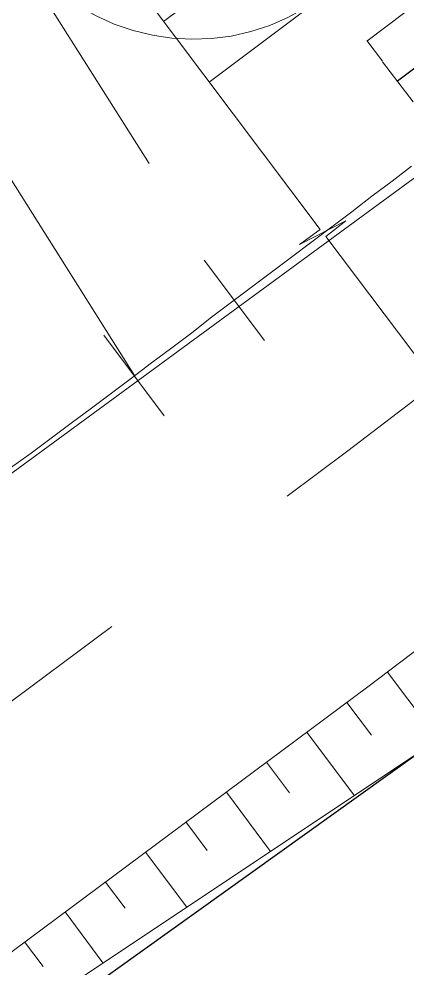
# Model space of a CAD drawing. Header units: metres. Extents: x 536440 to 536837, y 1836560 to 1836836.
# Drawn here: x 536576.83 to 536584.56, y 1836687.98 to 1836706.9 of the extents above; entities that cross this region are included whole.
import ezdxf

# ---------------------------------------------------------------- set-up
doc = ezdxf.new("R2010")
doc.units = ezdxf.units.M
doc.header["$MEASUREMENT"] = 0
doc.linetypes.add('DGN Style 2', pattern=[10.8828, 6.52968, -4.35312])
for name, color, linetype, lineweight in [('Level 2', 1, 'Continuous', 0), ('Level 3', 1, 'Continuous', 0), ('Level 37', 1, 'Continuous', 0), ('Level 38', 1, 'Continuous', 0), ('Level 39', 1, 'Continuous', 0), ('Level 43', 1, 'Continuous', 0), ('Level 5', 1, 'Continuous', 0), ('Level 8', 1, 'Continuous', 0), ('Level 9', 1, 'Continuous', 0)]:
    doc.layers.add(name, color=color, linetype=linetype, lineweight=lineweight)

# ---------------------------------------------------------------- blocks, each defined once
blk = doc.blocks.new('DWGLDR_2')
at = {"layer": 'Level 39', "color": 7, "linetype": 'Continuous', "lineweight": 0, "flags": 128}
blk.add_lwpolyline([(122.9, -167.7), (122.9, -127.7), (-137.1, -127.1)], dxfattribs=at)
at = {"layer": 'Level 39', "color": 7, "linetype": 'Continuous', "lineweight": 0, "extrusion": (0, 0, -1)}
blk.add_solid([(-122.9, -167.7), (-127.5, -149.9), (-118.9, -149.7)], dxfattribs=at)

msp = doc.modelspace()

# ---------------------------------------------------------------- linework, layer by layer
at = {"layer": 'Level 2', "color": 7, "linetype": 'Continuous', "lineweight": 0}
for p, q in [((536579.42, 1836704.02), (536572.85, 1836714.4)), ((536570.76, 1836713.03), (536579.13, 1836699.8)), ((536580.52, 1836702.1), (536581.72, 1836700.5)), ((536578.52, 1836700.6), (536579.72, 1836699)), ((536584.17, 1836693.89), (536585.17, 1836692.56)), ((536583.36, 1836693.29), (536583.85, 1836692.64)), ((536582.56, 1836692.7), (536583.51, 1836691.43)), ((536581.76, 1836692.1), (536582.22, 1836691.49)), ((536580.96, 1836691.5), (536581.84, 1836690.32)), ((536580.15, 1836690.91), (536580.58, 1836690.34)), ((536579.35, 1836690.31), (536580.17, 1836689.21)), ((536578.55, 1836689.71), (536578.94, 1836689.19)), ((536577.75, 1836689.12), (536578.5, 1836688.1)), ((536576.94, 1836688.52), (536577.31, 1836688.03))]:
    msp.add_line(p, q, dxfattribs=at)
at = {"layer": 'Level 2', "color": 7, "linetype": 'Continuous', "lineweight": 0, "flags": 128}
for points in [[(536450.37, 1836596.28), (536456.47, 1836600.36), (536470.46, 1836610.34), (536477.93, 1836615.8), (536489.04, 1836623.95), (536505.16, 1836635.78), (536521.29, 1836647.61), (536537.42, 1836659.44), (536547.9, 1836667.13), (536557.11, 1836673.89), (536569.68, 1836683.12), (536583.78, 1836693.6), (536585.78, 1836695.11), (536597.33, 1836703.91), (536608.25, 1836712.47), (536619.04, 1836721.17), (536633.01, 1836732.78), (536648.29, 1836745.79)], [(536450.37, 1836595.99), (536456.75, 1836599.96), (536471.36, 1836609.11), (536478.9, 1836614.49), (536489.45, 1836623.38), (536505.48, 1836635.34), (536521.93, 1836646.73), (536537.5, 1836659.33), (536548.18, 1836666.74), (536557.33, 1836673.59), (536570.12, 1836682.52), (536584.77, 1836692.27), (536586.8, 1836693.75), (536597.93, 1836703.15), (536609.46, 1836710.95), (536620.26, 1836719.67), (536634.34, 1836731.22), (536648.95, 1836745.03)]]:
    msp.add_lwpolyline(points, dxfattribs=at)
at = {"layer": 'Level 3', "color": 7, "linetype": 'Continuous', "lineweight": 0}
msp.add_line((536552.53, 1836680.14), (536603.96, 1836717.86), dxfattribs=at)
at = {"layer": 'Level 3', "color": 7, "linetype": 'Continuous', "lineweight": 0, "flags": 128}
msp.add_lwpolyline([(536576.66, 1836697.96), (536577.07, 1836698.25), (536577.47, 1836698.55), (536577.87, 1836698.85), (536578.27, 1836699.15), (536578.67, 1836699.45), (536579.07, 1836699.75), (536579.47, 1836700.05), (536579.87, 1836700.35), (536580.27, 1836700.65), (536580.66, 1836700.96), (536581.06, 1836701.26), (536581.46, 1836701.56), (536581.86, 1836701.86), (536582.26, 1836702.16), (536582.66, 1836702.46), (536583.06, 1836702.76), (536583.46, 1836703.06), (536583.86, 1836703.37), (536584.26, 1836703.67), (536584.65, 1836703.97)], dxfattribs=at)
at = {"layer": 'Level 37', "color": 7, "linetype": 'Continuous', "lineweight": 0}
for p, q in [((536582.83, 1836702.71), (536575.9, 1836711.91)), ((536582.83, 1836702.71), (536577.13, 1836710.28)), ((536583.34, 1836702.88), (536582.42, 1836702.41)), ((536583.34, 1836702.88), (536582.42, 1836702.41)), ((536582.42, 1836702.41), (536582.83, 1836702.71)), ((536582.42, 1836702.41), (536582.83, 1836702.71)), ((536582.94, 1836702.57), (536583.34, 1836702.88)), ((536582.94, 1836702.57), (536583.34, 1836702.88)), ((536582.94, 1836702.57), (536587.77, 1836696.16)), ((536582.94, 1836702.57), (536587.77, 1836696.16))]:
    msp.add_line(p, q, dxfattribs=at)
at = {"layer": 'Level 38', "color": 7, "linetype": 'Continuous', "lineweight": 0}
msp.add_line((536584.36, 1836708.46), (536580.62, 1836705.64), dxfattribs=at)
msp.add_line((536584.36, 1836708.46), (536580.62, 1836705.64), dxfattribs=at)
at = {"layer": 'Level 43', "color": 7, "linetype": 'Continuous', "lineweight": 0}
for p, q in [((536582.91, 1836709.26), (536579.71, 1836706.85)), ((536582.91, 1836709.26), (536579.71, 1836706.85)), ((536583.76, 1836706.46), (536585.11, 1836707.48)), ((536583.76, 1836706.46), (536585.11, 1836707.48)), ((536584.37, 1836705.67), (536585.71, 1836706.68)), ((536584.37, 1836705.67), (536585.71, 1836706.68)), ((536584.37, 1836705.66), (536585.71, 1836706.67)), ((536584.37, 1836705.66), (536585.71, 1836706.67)), ((536584.07, 1836706.06), (536583.76, 1836706.47)), ((536584.07, 1836706.06), (536583.76, 1836706.47)), ((536584.68, 1836705.25), (536584.07, 1836706.05)), ((536584.68, 1836705.25), (536584.07, 1836706.05))]:
    msp.add_line(p, q, dxfattribs=at)
at = {"layer": 'Level 5', "color": 7, "linetype": 'Continuous', "lineweight": 30, "flags": 128}
msp.add_lwpolyline([(536521.93, 1836646.73), (536552.1, 1836668.9), (536588.53, 1836694.96)], dxfattribs=at)
at = {"layer": 'Level 8', "color": 7, "linetype": 'DGN Style 2', "lineweight": 0, "flags": 128}
msp.add_lwpolyline([(536450.37, 1836601.09), (536454.19, 1836603.65), (536468.11, 1836613.57), (536475.57, 1836619.03), (536486.67, 1836627.17), (536502.8, 1836639), (536518.92, 1836650.83), (536535.05, 1836662.66), (536545.53, 1836670.35), (536554.75, 1836677.11), (536567.3, 1836686.34), (536581.37, 1836696.8), (536583.38, 1836698.3), (536594.89, 1836707.08), (536605.76, 1836715.6), (536616.5, 1836724.26), (536630.44, 1836735.84), (536645.69, 1836748.83), (536654.75, 1836756.61), (536660.86, 1836761.87), (536674.1, 1836773.26), (536686.33, 1836783.72), (536698.59, 1836793.85), (536712.64, 1836804.6), (536722.81, 1836811.65), (536737.7, 1836820.9), (536737.71, 1836820.91)], dxfattribs=at)
at = {"layer": 'Level 8', "color": 7, "linetype": 'DGN Style 2', "lineweight": 0}
msp.add_arc((536580.308, 1836710.776), 4.28, 221.0739, 307.3221, dxfattribs=at)
at = {"layer": 'Level 9', "color": 7, "linetype": 'Continuous', "lineweight": 0, "flags": 128}
msp.add_lwpolyline([(536450.37, 1836595.99), (536456.75, 1836599.96), (536471.36, 1836609.11), (536478.9, 1836614.49), (536489.45, 1836623.38), (536505.48, 1836635.34), (536521.93, 1836646.73), (536537.5, 1836659.33), (536548.18, 1836666.74), (536557.33, 1836673.59), (536570.12, 1836682.52), (536584.77, 1836692.27), (536586.8, 1836693.75), (536597.93, 1836703.15), (536609.46, 1836710.95), (536620.26, 1836719.67), (536634.34, 1836731.22), (536648.95, 1836745.03)], dxfattribs=at)

# ---------------------------------------------------------------- block references
at = {"layer": 'Level 39', "color": 7, "linetype": 'Continuous', "lineweight": 0, "xscale": 0.00999871909094189, "yscale": 0.00999871909094189, "zscale": 0.00999871909094189, "rotation": 306.9926436325023}
msp.add_blockref('DWGLDR_2', (536586.62, 1836705.46), dxfattribs=at)
msp.add_blockref('DWGLDR_2', (536586.62, 1836705.46), dxfattribs=at)

doc.saveas('drawing.dxf')
